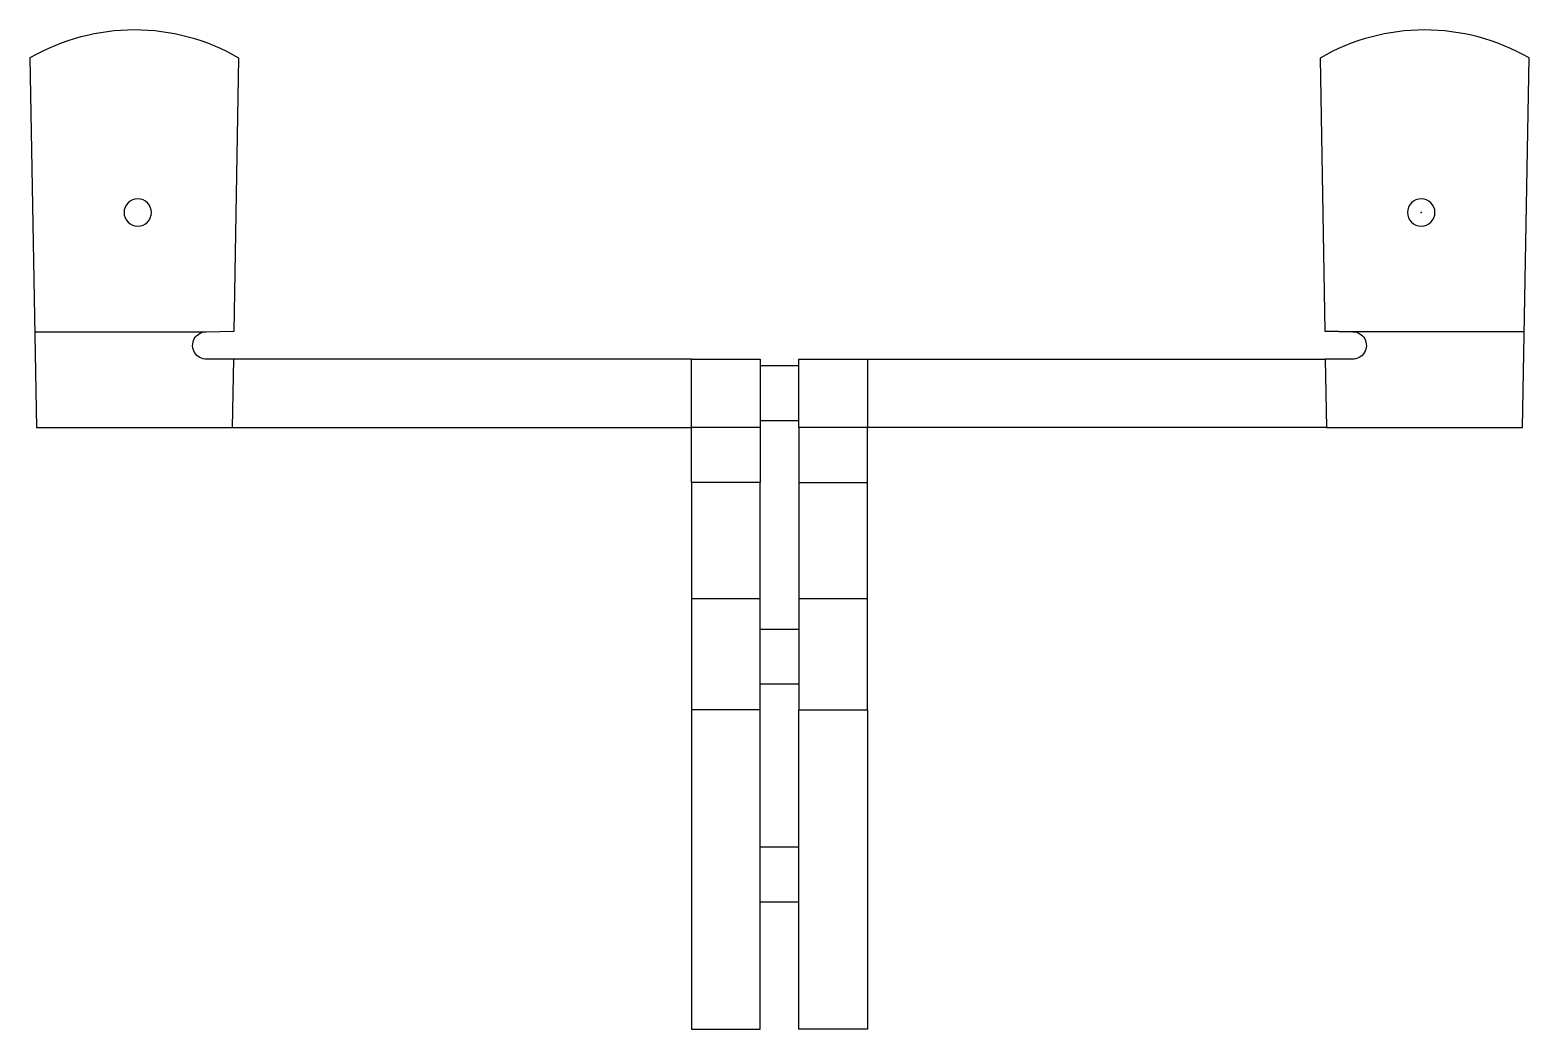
# Model space of a CAD drawing. Header units: millimetres. Extents: x -3.9 to 50.8, y -29.8 to 6.7.
import ezdxf

# ---------------------------------------------------------------- set-up
doc = ezdxf.new("R2010")
doc.units = ezdxf.units.MM
doc.layers.get('0').update_dxf_attribs({"linetype": 'CONTINUOUS'})

msp = doc.modelspace()

# ---------------------------------------------------------------- linework, layer by layer
for p, q in [((-3.757, -4.35), (2.496, -4.35)), ((2.496, -4.35), (3.522, -4.332)), ((44.349, -4.35), (43.323, -4.332)), ((50.602, -4.35), (44.349, -4.35)), ((20.211, -5.35), (3.504, -5.35)), ((26.634, -5.35), (43.341, -5.35)), ((22.711, -5.583), (24.134, -5.583)), ((22.711, -7.583), (24.134, -7.583)), ((3.461, -7.85), (20.211, -7.85)), ((20.211, -9.85), (20.211, -7.85)), ((22.711, -7.85), (22.711, -9.85)), ((24.134, -7.85), (24.134, -9.85)), ((43.384, -7.85), (26.634, -7.85)), ((26.634, -9.85), (26.634, -7.85)), ((24.134, -9.85), (24.134, -14.1)), ((24.134, -9.85), (26.634, -9.85)), ((26.634, -14.1), (26.634, -9.85)), ((22.711, -14.1), (20.211, -14.1)), ((22.711, -15.2), (24.134, -15.2)), ((22.711, -17.2), (24.134, -17.2)), ((22.711, -18.14), (20.211, -18.14)), ((24.134, -29.79), (24.134, -18.14)), ((26.634, -18.14), (26.634, -29.79)), ((22.711, -23.149), (24.134, -23.149)), ((22.711, -25.149), (24.134, -25.149)), ((26.634, -29.79), (24.134, -29.79))]:
    msp.add_line(p, q)
for points in [[(3.504, -5.35), (2.52, -5.35, -1.007069), (2.496, -4.35), (3.522, -4.332), (3.696, 5.632, 0.268469), (-3.931, 5.637), (-3.696, -7.85), (3.461, -7.85)], [(44.349, -4.35, -1.007069), (44.325, -5.35), (43.341, -5.35), (43.384, -7.85), (50.541, -7.85), (50.777, 5.637, 0.268469), (43.149, 5.632), (43.323, -4.332)]]:
    msp.add_lwpolyline(points, format="xyb", close=True)
for points in [[(20.211, -7.85), (20.211, -5.35), (22.711, -5.35), (22.711, -7.85)], [(24.134, -7.85), (24.134, -5.35), (26.634, -5.35), (26.634, -7.85)], [(22.711, -9.85), (20.211, -9.85), (20.211, -14.1), (20.211, -18.14), (20.211, -29.79), (22.711, -29.79), (22.711, -18.14), (22.711, -14.1)], [(24.134, -14.1), (24.134, -18.14), (26.634, -18.14), (26.634, -14.1)]]:
    msp.add_lwpolyline(points, close=True)
at = {"extrusion": (0, 0, -1)}
for centre in [(0, 0), (-46.845, 0)]:
    msp.add_circle(centre, 0.5, dxfattribs=at)
msp.add_point((46.845, 0))

doc.saveas('drawing.dxf')
